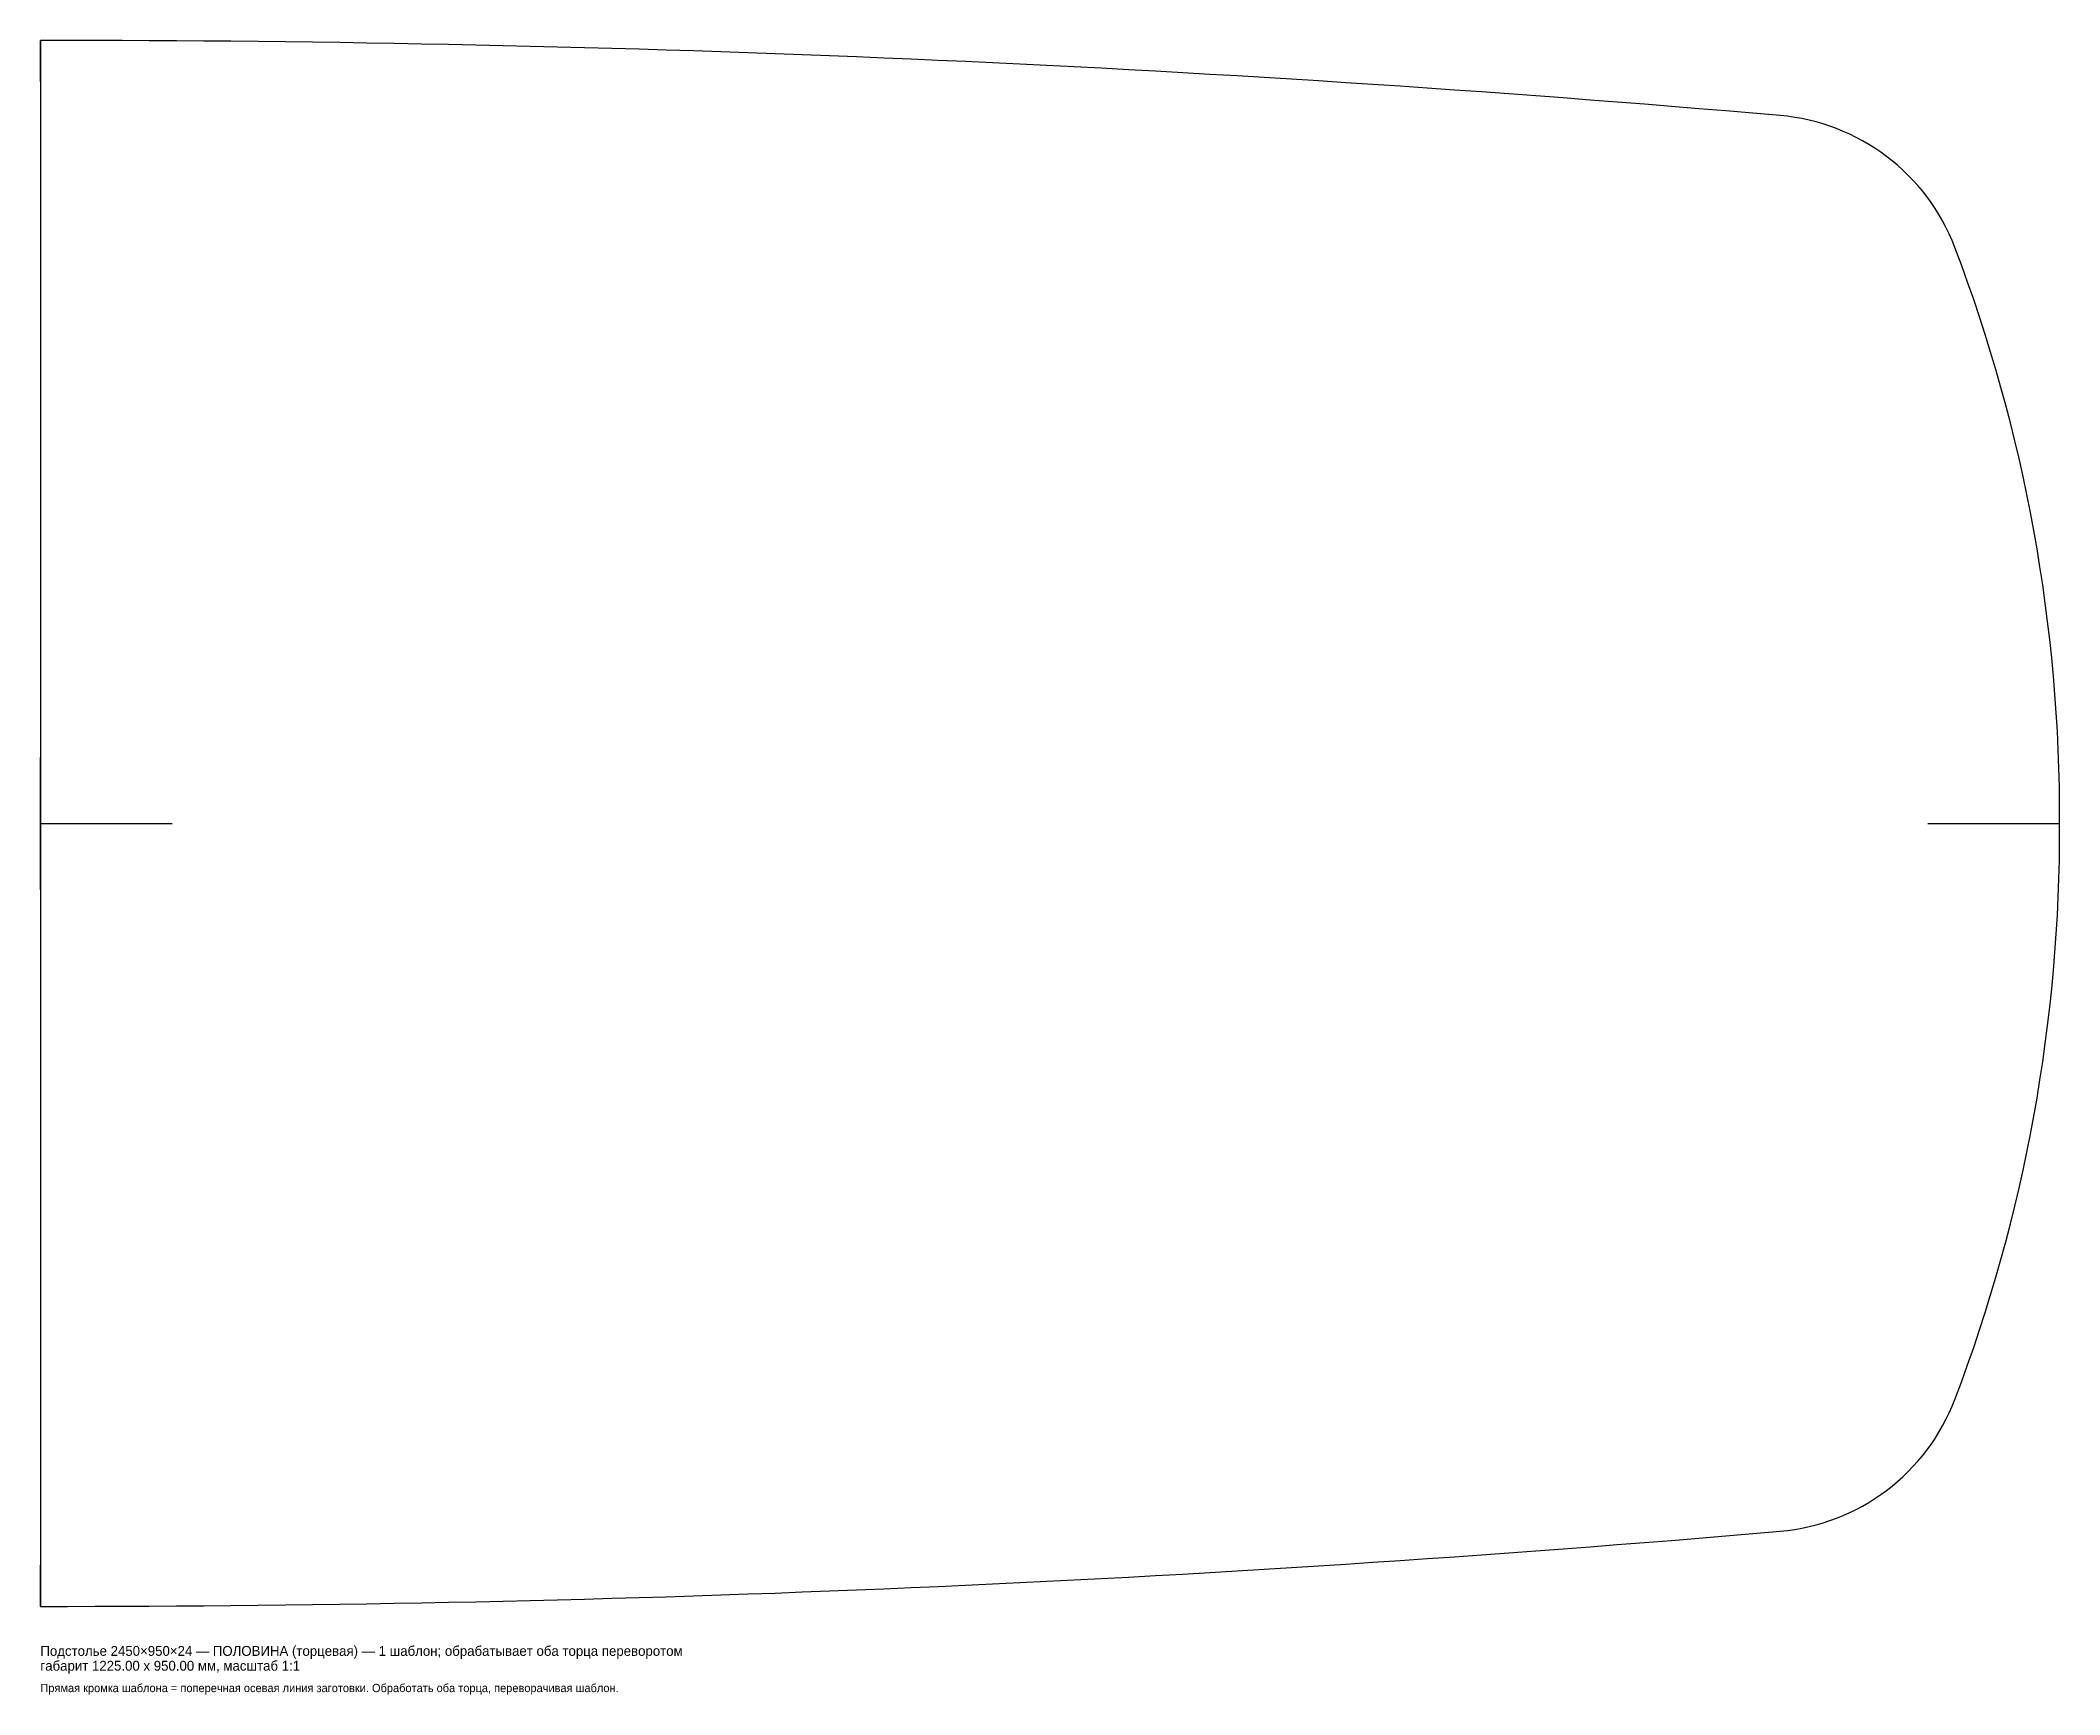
# Model space of a CAD drawing. Header units: millimetres. Extents: x 0 to 1225, y -54 to 950.
import ezdxf

# ---------------------------------------------------------------- set-up
doc = ezdxf.new("R2010")
doc.units = ezdxf.units.MM
for name, color, linetype in [('CUT', 1, 'Continuous'), ('MARK', 5, 'Continuous'), ('TEXT', 7, 'Continuous')]:
    doc.layers.add(name, color=color, linetype=linetype)

msp = doc.modelspace()

# ---------------------------------------------------------------- linework, layer by layer
at = {"layer": 'CUT'}
msp.add_lwpolyline([(0, 0, 0.021574), (1055.4, 45.6, 0.287747), (1161.5, 125.6, 0.092262), (1225, 475, 0.092262), (1161.5, 824.4, 0.287747), (1055.4, 904.4, 0.021574), (0, 950)], format="xyb", close=True, dxfattribs=at)
at = {"layer": 'MARK'}
for p, q in [((0, 925), (0, 950)), ((0, 435), (0, 515)), ((0, 475), (80, 475)), ((1145, 475), (1225, 475)), ((0, 0), (0, 25))]:
    msp.add_line(p, q, dxfattribs=at)

# ---------------------------------------------------------------- texts
at = {"layer": 'TEXT'}
for s, height, p in [('Подстолье 2450×950×24 — ПОЛОВИНА (торцевая) — 1 шаблон; обрабатывает оба торца переворотом', 6, (0, -30)), ('габарит 1225.00 x 950.00 мм, масштаб 1:1', 6, (0, -39)), ('Прямая кромка шаблона = поперечная осевая линия заготовки. Обработать оба торца, переворачивая шаблон.', 5, (0, -52))]:
    msp.add_text(s, height=height, dxfattribs=at).set_placement(p)

doc.saveas('drawing.dxf')
